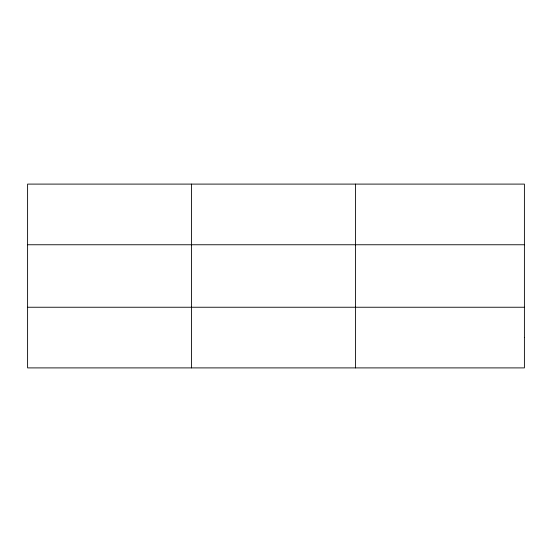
<?xml version="1.0" encoding="UTF-8"?>
<svg xmlns="http://www.w3.org/2000/svg" width="552" height="552" viewBox="0 0 552 552"><rect width="100%" height="100%" fill="white"/><g stroke="black" fill="none" stroke-linecap="round" stroke-linejoin="round"><path stroke-width="0.83" d="M191.544 184.099L191.544 367.901M355.488 184.099L355.488 367.901M27.6 244.757L524.4 244.757M27.6 307.243L524.4 307.243M524.4 337.576L524.4 367.901L27.6 367.901L27.6 184.099L524.4 184.099L524.4 337.576"/></g></svg>
